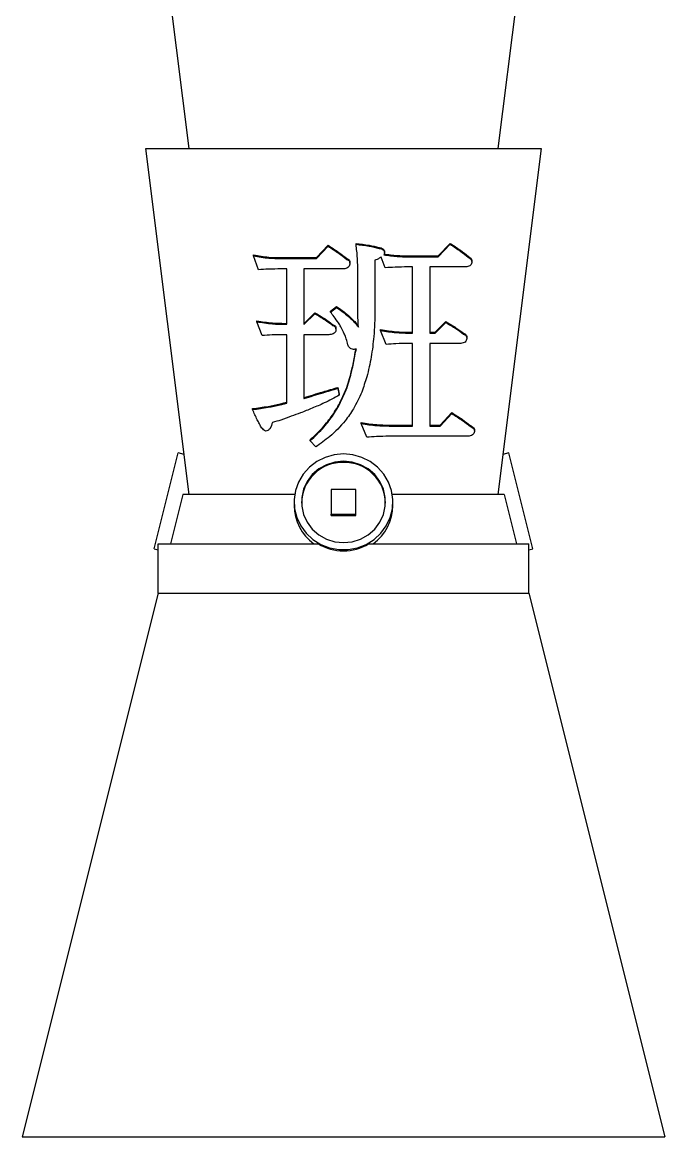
# Model space of a CAD drawing. Header units: millimetres. Extents: x 68 to 201, y 10 to 192.
# Drawn here: x 68.17 to 94.17, y 10.11 to 55.22 of the extents above; entities that cross this region are included whole.
import ezdxf

# ---------------------------------------------------------------- set-up
doc = ezdxf.new("R2010")
doc.units = ezdxf.units.MM

msp = doc.modelspace()

# ---------------------------------------------------------------- linework, layer by layer
at = {"color": 7, "linetype": 'Continuous', "lineweight": 25}
for p, q in [((74.92, 50.107), (73.17, 64.107)), ((89.17, 64.107), (87.42, 50.107)), ((74.92, 36.107), (73.17, 50.107)), ((73.17, 50.107), (89.17, 50.107)), ((89.17, 50.107), (87.42, 36.107)), ((80.071, 45.694), (80.545, 46.192)), ((80.071, 45.657), (80.545, 46.154)), ((80.545, 46.154), (80.545, 46.192)), ((81.679, 46.235), (81.679, 46.272)), ((82.608, 46.07), (82.608, 46.107)), ((85.008, 45.765), (85.484, 46.272)), ((85.008, 45.728), (85.484, 46.235)), ((85.484, 46.235), (85.484, 46.272)), ((77.528, 45.764), (77.528, 45.802)), ((77.73, 45.202), (77.528, 45.764)), ((78.642, 45.694), (80.071, 45.694)), ((78.642, 45.657), (78.642, 45.694)), ((78.642, 45.657), (80.071, 45.657)), ((80.071, 45.657), (80.071, 45.694)), ((81.307, 45.625), (81.307, 45.662)), ((82.44, 45.59), (82.44, 43.556)), ((82.859, 45.282), (82.688, 45.712)), ((82.832, 45.9), (82.832, 45.937)), ((83.77, 45.765), (85.008, 45.765)), ((83.77, 45.728), (83.77, 45.765)), ((83.77, 45.728), (85.008, 45.728)), ((85.008, 45.728), (85.008, 45.765)), ((86.22, 45.711), (86.22, 45.748)), ((86.366, 45.537), (86.366, 45.574)), ((78.879, 45.238), (78.642, 45.238)), ((78.879, 42.995), (78.879, 45.238)), ((81.122, 45.238), (79.567, 45.238)), ((79.567, 45.238), (79.567, 42.995)), ((81.428, 45.474), (81.428, 45.511)), ((83.969, 45.317), (83.77, 45.317)), ((83.969, 42.64), (83.969, 45.317)), ((86.06, 45.317), (84.658, 45.317)), ((84.658, 45.317), (84.658, 42.64)), ((81.751, 43.556), (81.751, 44.95)), ((79.58, 43.032), (80.014, 43.458)), ((79.58, 42.995), (80.014, 43.421)), ((80.014, 43.421), (80.014, 43.458)), ((80.641, 43.531), (80.885, 43.715)), ((80.641, 43.493), (80.885, 43.678)), ((80.641, 43.493), (80.641, 43.531)), ((80.885, 43.678), (80.885, 43.715)), ((77.662, 43.101), (77.662, 43.138)), ((77.873, 42.539), (77.662, 43.101)), ((78.795, 43.032), (78.879, 43.032)), ((78.795, 42.995), (78.795, 43.032)), ((78.795, 42.995), (78.879, 42.995)), ((79.567, 43.032), (79.58, 43.032)), ((79.567, 42.995), (79.58, 42.995)), ((79.58, 42.995), (79.58, 43.032)), ((80.726, 42.953), (80.726, 42.991)), ((81.423, 43.262), (81.423, 43.299)), ((81.712, 42.96), (81.712, 42.997)), ((84.875, 42.677), (85.31, 43.103)), ((84.875, 42.64), (85.31, 43.066)), ((85.31, 43.066), (85.31, 43.103)), ((78.879, 42.574), (78.795, 42.574)), ((78.879, 39.805), (78.879, 42.574)), ((80.575, 42.574), (79.567, 42.574)), ((79.567, 42.574), (79.567, 39.988)), ((80.865, 42.811), (80.865, 42.849)), ((82.672, 42.746), (82.672, 42.783)), ((82.895, 42.184), (82.672, 42.746)), ((83.805, 42.677), (83.969, 42.677)), ((83.805, 42.64), (83.805, 42.677)), ((83.805, 42.64), (83.969, 42.64)), ((84.658, 42.677), (84.875, 42.677)), ((84.658, 42.64), (84.875, 42.64)), ((84.875, 42.64), (84.875, 42.677)), ((86.029, 42.6), (86.029, 42.637)), ((86.161, 42.456), (86.161, 42.493)), ((83.969, 42.219), (83.805, 42.219)), ((83.969, 38.876), (83.969, 42.219)), ((85.871, 42.219), (84.658, 42.219)), ((84.658, 42.219), (84.658, 38.876)), ((81.625, 41.705), (81.625, 41.742)), ((80.947, 40.439), (80.999, 40.161)), ((80.947, 40.402), (80.947, 40.439)), ((80.947, 40.402), (80.999, 40.124)), ((80.999, 40.124), (80.999, 40.161)), ((81.3, 40.4), (81.3, 40.437)), ((78.603, 39.732), (78.603, 39.77)), ((79.567, 40.025), (79.573, 40.027)), ((79.567, 39.988), (79.573, 39.99)), ((79.573, 39.99), (79.573, 40.027)), ((77.492, 39.543), (77.492, 39.581)), ((80.769, 39.34), (80.769, 39.377)), ((85.079, 38.913), (85.553, 39.418)), ((85.079, 38.876), (85.553, 39.381)), ((85.553, 39.381), (85.553, 39.418)), ((81.885, 38.982), (81.885, 39.019)), ((82.109, 38.421), (81.885, 38.982)), ((83.017, 38.913), (83.969, 38.913)), ((83.017, 38.876), (83.017, 38.913)), ((83.017, 38.876), (83.969, 38.876)), ((84.658, 38.913), (85.079, 38.913)), ((84.658, 38.876), (85.079, 38.876)), ((85.079, 38.876), (85.079, 38.913)), ((86.315, 38.86), (86.315, 38.897)), ((86.157, 38.465), (83.017, 38.465)), ((86.473, 38.693), (86.473, 38.73)), ((79.819, 38.273), (79.819, 38.31)), ((80.047, 38.029), (79.819, 38.273)), ((73.502, 33.91), (74.473, 37.79)), ((74.717, 37.729), (74.473, 37.79)), ((87.868, 37.79), (87.623, 37.729)), ((88.838, 33.91), (87.868, 37.79)), ((74.67, 36.107), (74.17, 34.107)), ((79.195, 36.107), (74.67, 36.107)), ((80.67, 36.308), (80.67, 35.303)), ((81.67, 36.308), (80.67, 36.308)), ((81.67, 35.303), (81.67, 36.308)), ((87.67, 36.107), (83.146, 36.107)), ((87.67, 36.107), (88.17, 34.107)), ((79.17, 35.805), (79.17, 35.66)), ((83.17, 35.66), (83.17, 35.805)), ((80.67, 35.254), (80.67, 35.303)), ((80.67, 35.303), (81.67, 35.303)), ((80.67, 35.254), (81.67, 35.254)), ((81.67, 35.254), (81.67, 35.303)), ((73.502, 33.91), (73.67, 33.868)), ((73.67, 34.107), (80.152, 34.107)), ((73.67, 32.107), (73.67, 34.107)), ((82.188, 34.107), (88.67, 34.107)), ((88.67, 32.107), (88.67, 34.107)), ((88.67, 33.868), (88.838, 33.91)), ((73.67, 32.107), (68.17, 10.107)), ((73.67, 32.107), (88.67, 32.107)), ((88.67, 32.107), (94.17, 10.107)), ((68.17, 10.107), (94.17, 10.107))]:
    msp.add_line(p, q, dxfattribs=at)
at = {"color": 7, "linetype": 'Continuous', "lineweight": 25, "flags": 128}
for points in [[(81.17, 37.746), (80.792, 37.711), (80.427, 37.607), (80.089, 37.438), (79.79, 37.21), (79.541, 36.931), (79.351, 36.611), (79.227, 36.263), (79.172, 35.898), (79.191, 35.529), (79.28, 35.171), (79.438, 34.835), (79.659, 34.535), (79.934, 34.28), (80.254, 34.081), (80.607, 33.944), (80.98, 33.874), (81.36, 33.874), (81.734, 33.944), (82.087, 34.081), (82.407, 34.28), (82.682, 34.535), (82.902, 34.835), (83.06, 35.171), (83.15, 35.529), (83.168, 35.898), (83.114, 36.263), (82.989, 36.611), (82.799, 36.931), (82.55, 37.21), (82.251, 37.438), (81.914, 37.607), (81.549, 37.711), (81.17, 37.746)], [(81.17, 37.455), (80.817, 37.419), (80.479, 37.312), (80.171, 37.14), (79.907, 36.909), (79.698, 36.63), (79.553, 36.315), (79.48, 35.978), (79.48, 35.633), (79.553, 35.296), (79.698, 34.981), (79.907, 34.702), (80.171, 34.471), (80.479, 34.299), (80.817, 34.192), (81.17, 34.156), (81.524, 34.192), (81.862, 34.299), (82.169, 34.471), (82.434, 34.702), (82.642, 34.981), (82.787, 35.296), (82.861, 35.633), (82.861, 35.978), (82.787, 36.315), (82.642, 36.63), (82.434, 36.909), (82.169, 37.14), (81.862, 37.312), (81.524, 37.419), (81.17, 37.455)]]:
    msp.add_lwpolyline(points, dxfattribs=at)
at = {"color": 7, "linetype": 'Continuous', "lineweight": 25}
for centre, radius, start, end in [((81.143, 35.733), 1.673, 89.0843, 179.1792), ((81.197, 35.733), 1.673, 0.8208, 90.9157), ((81.094, 35.669), 1.923, 180.2698, 234.2812), ((81.252, 35.666), 1.918, 305.6314, 359.8177)]:
    msp.add_arc(centre, radius, start, end, dxfattribs=at)
msp.add_ellipse((81.17, 35.882), major_axis=(0, -2.062), ratio=0.970143, start_param=5.749283, end_param=6.817088, dxfattribs=at)
for points, knots in [([(80.545, 46.192), (80.692, 46.099), (80.954, 45.934), (81.199, 45.745), (81.307, 45.662)], [0, 0, 0, 0, 0.560013, 1, 1, 1, 1]), ([(80.545, 46.154), (80.692, 46.062), (80.954, 45.897), (81.199, 45.708), (81.307, 45.625)], [0, 0, 0, 0, 0.560013, 1, 1, 1, 1]), ([(81.679, 46.272), (81.854, 46.25), (82.167, 46.212), (82.474, 46.139), (82.608, 46.107)], [0, 0, 0, 0, 0.56003, 1, 1, 1, 1]), ([(81.751, 44.95), (81.75, 45.19), (81.749, 45.62), (81.701, 46.047), (81.679, 46.235)], [0, 0, 0, 0, 0.560052, 1, 1, 1, 1]), ([(81.679, 46.235), (81.854, 46.213), (82.167, 46.175), (82.474, 46.102), (82.608, 46.07)], [0, 0, 0, 0, 0.56003, 1, 1, 1, 1]), ([(82.608, 46.107), (82.664, 46.094), (82.742, 46.076), (82.823, 46.005), (82.829, 45.96), (82.832, 45.937)], [0, 0, 0, 0, 0.558631, 0.780292, 1, 1, 1, 1]), ([(82.608, 46.07), (82.664, 46.057), (82.742, 46.039), (82.823, 45.968), (82.829, 45.922), (82.832, 45.9)], [0, 0, 0, 0, 0.558631, 0.780292, 1, 1, 1, 1]), ([(85.484, 46.272), (85.627, 46.181), (85.88, 46.018), (86.116, 45.83), (86.22, 45.748)], [0, 0, 0, 0, 0.559991, 1, 1, 1, 1]), ([(85.484, 46.235), (85.627, 46.143), (85.88, 45.98), (86.116, 45.793), (86.22, 45.711)], [0, 0, 0, 0, 0.559991, 1, 1, 1, 1]), ([(77.528, 45.802), (77.735, 45.766), (78.104, 45.703), (78.478, 45.697), (78.642, 45.694)], [0, 0, 0, 0, 0.559911, 1, 1, 1, 1]), ([(77.528, 45.764), (77.735, 45.729), (78.104, 45.666), (78.478, 45.66), (78.642, 45.657)], [0, 0, 0, 0, 0.559911, 1, 1, 1, 1]), ([(81.307, 45.662), (81.341, 45.644), (81.389, 45.617), (81.423, 45.556), (81.426, 45.526), (81.428, 45.511)], [0, 0, 0, 0, 0.558947, 0.779494, 1, 1, 1, 1]), ([(81.307, 45.625), (81.341, 45.606), (81.389, 45.58), (81.423, 45.519), (81.426, 45.489), (81.428, 45.474)], [0, 0, 0, 0, 0.558947, 0.779494, 1, 1, 1, 1]), ([(82.634, 45.681), (82.599, 45.661), (82.538, 45.624), (82.469, 45.6), (82.44, 45.59)], [0, 0, 0, 0, 0.560221, 1, 1, 1, 1]), ([(82.688, 45.712), (82.678, 45.706), (82.66, 45.695), (82.642, 45.686), (82.634, 45.681)], [0, 0, 0, 0, 0.559486, 1, 1, 1, 1]), ([(82.832, 45.9), (82.83, 45.882), (82.827, 45.849), (82.81, 45.822), (82.802, 45.81)], [0, 0, 0, 0, 0.561934, 1, 1, 1, 1]), ([(82.802, 45.847), (82.982, 45.82), (83.303, 45.772), (83.627, 45.768), (83.77, 45.765)], [0, 0, 0, 0, 0.559968, 1, 1, 1, 1]), ([(82.802, 45.81), (82.982, 45.783), (83.303, 45.735), (83.627, 45.73), (83.77, 45.728)], [0, 0, 0, 0, 0.559968, 1, 1, 1, 1]), ([(86.22, 45.748), (86.257, 45.723), (86.307, 45.688), (86.357, 45.625), (86.363, 45.591), (86.366, 45.574)], [0, 0, 0, 0, 0.559402, 0.78051, 1, 1, 1, 1]), ([(86.22, 45.711), (86.257, 45.686), (86.307, 45.651), (86.357, 45.588), (86.363, 45.554), (86.366, 45.537)], [0, 0, 0, 0, 0.559402, 0.78051, 1, 1, 1, 1]), ([(78.642, 45.238), (78.472, 45.235), (78.167, 45.231), (77.863, 45.211), (77.73, 45.202)], [0, 0, 0, 0, 0.560007, 1, 1, 1, 1]), ([(81.428, 45.474), (81.426, 45.446), (81.423, 45.392), (81.382, 45.317), (81.282, 45.247), (81.188, 45.242), (81.122, 45.238)], [0, 0, 0, 0, 0.187586, 0.374116, 0.560821, 1, 1, 1, 1]), ([(83.77, 45.317), (83.599, 45.315), (83.296, 45.312), (82.993, 45.291), (82.859, 45.282)], [0, 0, 0, 0, 0.560015, 1, 1, 1, 1]), ([(86.366, 45.537), (86.364, 45.51), (86.361, 45.457), (86.316, 45.386), (86.215, 45.324), (86.124, 45.32), (86.06, 45.317)], [0, 0, 0, 0, 0.187399, 0.373581, 0.560413, 1, 1, 1, 1]), ([(80.014, 43.458), (80.153, 43.379), (80.4, 43.239), (80.626, 43.066), (80.726, 42.991)], [0, 0, 0, 0, 0.560076, 1, 1, 1, 1]), ([(80.014, 43.421), (80.153, 43.342), (80.4, 43.201), (80.626, 43.029), (80.726, 42.953)], [0, 0, 0, 0, 0.560076, 1, 1, 1, 1]), ([(80.968, 43.049), (80.909, 43.133), (80.805, 43.285), (80.691, 43.43), (80.641, 43.493)], [0, 0, 0, 0, 0.55996, 1, 1, 1, 1]), ([(80.885, 43.715), (80.992, 43.645), (81.182, 43.52), (81.349, 43.366), (81.423, 43.299)], [0, 0, 0, 0, 0.5601221, 1, 1, 1, 1]), ([(80.885, 43.678), (80.992, 43.608), (81.182, 43.483), (81.349, 43.329), (81.423, 43.262)], [0, 0, 0, 0, 0.560122, 1, 1, 1, 1]), ([(81.772, 42.885), (81.765, 43.011), (81.752, 43.234), (81.751, 43.458), (81.751, 43.556)], [0, 0, 0, 0, 0.560017, 1, 1, 1, 1]), ([(82.44, 43.556), (82.434, 43.204), (82.423, 42.574), (82.333, 41.951), (82.294, 41.676)], [0, 0, 0, 0, 0.559998, 1, 1, 1, 1]), ([(77.662, 43.138), (77.872, 43.103), (78.247, 43.041), (78.628, 43.035), (78.795, 43.032)], [0, 0, 0, 0, 0.559907, 1, 1, 1, 1]), ([(77.662, 43.101), (77.872, 43.066), (78.247, 43.003), (78.628, 42.998), (78.795, 42.995)], [0, 0, 0, 0, 0.559907, 1, 1, 1, 1]), ([(80.726, 42.991), (80.762, 42.974), (80.812, 42.951), (80.86, 42.895), (80.863, 42.864), (80.865, 42.849)], [0, 0, 0, 0, 0.558659, 0.780017, 1, 1, 1, 1]), ([(80.726, 42.953), (80.762, 42.937), (80.812, 42.913), (80.86, 42.858), (80.863, 42.827), (80.865, 42.811)], [0, 0, 0, 0, 0.558659, 0.780017, 1, 1, 1, 1]), ([(81.168, 42.683), (81.134, 42.753), (81.075, 42.879), (81.001, 42.997), (80.968, 43.049)], [0, 0, 0, 0, 0.559905, 1, 1, 1, 1]), ([(81.423, 43.299), (81.482, 43.247), (81.587, 43.155), (81.674, 43.045), (81.712, 42.997)], [0, 0, 0, 0, 0.560061, 1, 1, 1, 1]), ([(81.423, 43.262), (81.482, 43.21), (81.587, 43.118), (81.674, 43.008), (81.712, 42.96)], [0, 0, 0, 0, 0.560061, 1, 1, 1, 1]), ([(81.712, 42.997), (81.723, 42.983), (81.743, 42.959), (81.763, 42.934), (81.772, 42.923)], [0, 0, 0, 0, 0.560109, 1, 1, 1, 1]), ([(81.712, 42.96), (81.723, 42.946), (81.743, 42.922), (81.763, 42.897), (81.772, 42.885)], [0, 0, 0, 0, 0.560109, 1, 1, 1, 1]), ([(85.31, 43.103), (85.45, 43.024), (85.699, 42.883), (85.928, 42.712), (86.029, 42.637)], [0, 0, 0, 0, 0.560045, 1, 1, 1, 1]), ([(85.31, 43.066), (85.45, 42.987), (85.699, 42.846), (85.928, 42.675), (86.029, 42.6)], [0, 0, 0, 0, 0.560045, 1, 1, 1, 1]), ([(78.795, 42.574), (78.623, 42.572), (78.315, 42.567), (78.008, 42.548), (77.873, 42.539)], [0, 0, 0, 0, 0.560016, 1, 1, 1, 1]), ([(80.865, 42.811), (80.864, 42.785), (80.861, 42.732), (80.825, 42.657), (80.731, 42.584), (80.639, 42.578), (80.575, 42.574)], [0, 0, 0, 0, 0.187382, 0.374397, 0.5613, 1, 1, 1, 1]), ([(81.313, 42.286), (81.294, 42.363), (81.259, 42.5), (81.195, 42.627), (81.168, 42.683)], [0, 0, 0, 0, 0.559683, 1, 1, 1, 1]), ([(82.672, 42.783), (82.882, 42.748), (83.257, 42.686), (83.637, 42.68), (83.805, 42.677)], [0, 0, 0, 0, 0.559907, 1, 1, 1, 1]), ([(82.672, 42.746), (82.882, 42.711), (83.257, 42.648), (83.637, 42.642), (83.805, 42.64)], [0, 0, 0, 0, 0.559907, 1, 1, 1, 1]), ([(86.161, 42.456), (86.16, 42.43), (86.157, 42.376), (86.121, 42.302), (86.027, 42.229), (85.935, 42.223), (85.871, 42.219)], [0, 0, 0, 0, 0.187382, 0.374397, 0.5613, 1, 1, 1, 1]), ([(86.029, 42.637), (86.063, 42.619), (86.112, 42.595), (86.155, 42.539), (86.159, 42.509), (86.161, 42.493)], [0, 0, 0, 0, 0.558796, 0.779885, 1, 1, 1, 1]), ([(86.029, 42.6), (86.063, 42.582), (86.112, 42.558), (86.155, 42.502), (86.159, 42.471), (86.161, 42.456)], [0, 0, 0, 0, 0.558796, 0.779885, 1, 1, 1, 1]), ([(81.425, 42.041), (81.407, 42.059), (81.37, 42.096), (81.338, 42.183), (81.323, 42.247), (81.313, 42.286)], [0, 0, 0, 0, 0.278356, 0.55982, 1, 1, 1, 1]), ([(81.577, 41.979), (81.545, 41.983), (81.488, 41.989), (81.445, 42.025), (81.425, 42.041)], [0, 0, 0, 0, 0.5578949, 1, 1, 1, 1]), ([(81.7, 41.995), (81.677, 41.99), (81.637, 41.981), (81.595, 41.98), (81.577, 41.979)], [0, 0, 0, 0, 0.558424, 1, 1, 1, 1]), ([(81.625, 41.705), (81.634, 41.76), (81.65, 41.859), (81.685, 41.953), (81.7, 41.995)], [0, 0, 0, 0, 0.559755, 1, 1, 1, 1]), ([(81.625, 41.742), (81.634, 41.797), (81.647, 41.883), (81.677, 41.964), (81.687, 41.992)], [0, 0, 0, 0, 0.650026, 1, 1, 1, 1]), ([(83.805, 42.219), (83.635, 42.216), (83.331, 42.212), (83.028, 42.193), (82.895, 42.184)], [0, 0, 0, 0, 0.560016, 1, 1, 1, 1]), ([(81.3, 40.437), (81.375, 40.677), (81.51, 41.105), (81.59, 41.547), (81.625, 41.742)], [0, 0, 0, 0, 0.5598385, 1, 1, 1, 1]), ([(81.3, 40.4), (81.375, 40.64), (81.51, 41.068), (81.59, 41.51), (81.625, 41.705)], [0, 0, 0, 0, 0.5598385, 1, 1, 1, 1]), ([(82.294, 41.676), (82.24, 41.405), (82.143, 40.921), (81.978, 40.455), (81.906, 40.249)], [0, 0, 0, 0, 0.560008, 1, 1, 1, 1]), ([(79.573, 40.027), (79.829, 40.105), (80.286, 40.246), (80.745, 40.38), (80.947, 40.439)], [0, 0, 0, 0, 0.5599969, 1, 1, 1, 1]), ([(79.573, 39.99), (79.829, 40.068), (80.286, 40.209), (80.745, 40.343), (80.947, 40.402)], [0, 0, 0, 0, 0.559997, 1, 1, 1, 1]), ([(80.769, 39.377), (80.881, 39.568), (81.082, 39.91), (81.233, 40.276), (81.3, 40.437)], [0, 0, 0, 0, 0.559999, 1, 1, 1, 1]), ([(80.769, 39.34), (80.881, 39.531), (81.082, 39.873), (81.233, 40.239), (81.3, 40.4)], [0, 0, 0, 0, 0.559999, 1, 1, 1, 1]), ([(81.906, 40.249), (81.802, 40.02), (81.615, 39.611), (81.354, 39.245), (81.239, 39.084)], [0, 0, 0, 0, 0.559839, 1, 1, 1, 1]), ([(77.492, 39.581), (77.701, 39.609), (78.073, 39.66), (78.441, 39.736), (78.603, 39.77)], [0, 0, 0, 0, 0.5600042, 1, 1, 1, 1]), ([(77.492, 39.543), (77.701, 39.572), (78.073, 39.623), (78.441, 39.699), (78.603, 39.732)], [0, 0, 0, 0, 0.5600042, 1, 1, 1, 1]), ([(78.603, 39.77), (78.655, 39.783), (78.747, 39.807), (78.838, 39.831), (78.879, 39.842)], [0, 0, 0, 0, 0.56, 1, 1, 1, 1]), ([(78.603, 39.732), (78.655, 39.746), (78.747, 39.77), (78.838, 39.794), (78.879, 39.805)], [0, 0, 0, 0, 0.56, 1, 1, 1, 1]), ([(80.999, 40.124), (80.798, 40.015), (80.44, 39.822), (80.064, 39.666), (79.898, 39.597)], [0, 0, 0, 0, 0.5600278, 1, 1, 1, 1]), ([(78.008, 38.668), (77.958, 38.708), (77.857, 38.788), (77.769, 38.961), (77.639, 39.207), (77.552, 39.405), (77.492, 39.543)], [0, 0, 0, 0, 0.1830333, 0.3705625, 0.5580303, 1, 1, 1, 1]), ([(79.056, 39.274), (78.917, 39.219), (78.669, 39.12), (78.411, 39.054), (78.297, 39.025)], [0, 0, 0, 0, 0.560002, 1, 1, 1, 1]), ([(79.898, 39.597), (79.743, 39.532), (79.465, 39.417), (79.181, 39.318), (79.056, 39.274)], [0, 0, 0, 0, 0.559982, 1, 1, 1, 1]), ([(79.819, 38.31), (80.013, 38.495), (80.36, 38.824), (80.644, 39.208), (80.769, 39.377)], [0, 0, 0, 0, 0.560067, 1, 1, 1, 1]), ([(79.819, 38.273), (80.013, 38.458), (80.36, 38.787), (80.644, 39.171), (80.769, 39.34)], [0, 0, 0, 0, 0.560067, 1, 1, 1, 1]), ([(85.553, 39.418), (85.7, 39.328), (85.962, 39.166), (86.207, 38.979), (86.315, 38.897)], [0, 0, 0, 0, 0.560041, 1, 1, 1, 1]), ([(85.553, 39.381), (85.7, 39.29), (85.962, 39.128), (86.207, 38.942), (86.315, 38.86)], [0, 0, 0, 0, 0.560041, 1, 1, 1, 1]), ([(78.297, 39.025), (78.269, 38.937), (78.231, 38.815), (78.117, 38.688), (78.044, 38.675), (78.008, 38.668)], [0, 0, 0, 0, 0.560915, 0.780925, 1, 1, 1, 1]), ([(81.239, 39.084), (81.038, 38.863), (80.678, 38.469), (80.24, 38.164), (80.047, 38.029)], [0, 0, 0, 0, 0.559625, 1, 1, 1, 1]), ([(81.885, 39.019), (82.095, 38.984), (82.47, 38.922), (82.85, 38.916), (83.017, 38.913)], [0, 0, 0, 0, 0.559907, 1, 1, 1, 1]), ([(81.885, 38.982), (82.095, 38.947), (82.47, 38.885), (82.85, 38.879), (83.017, 38.876)], [0, 0, 0, 0, 0.559907, 1, 1, 1, 1]), ([(86.315, 38.897), (86.352, 38.873), (86.404, 38.839), (86.462, 38.782), (86.469, 38.747), (86.473, 38.73)], [0, 0, 0, 0, 0.559425, 0.781423, 1, 1, 1, 1]), ([(86.315, 38.86), (86.352, 38.836), (86.404, 38.802), (86.462, 38.745), (86.469, 38.71), (86.473, 38.693)], [0, 0, 0, 0, 0.559425, 0.781423, 1, 1, 1, 1]), ([(83.017, 38.465), (82.848, 38.462), (82.544, 38.456), (82.242, 38.432), (82.109, 38.421)], [0, 0, 0, 0, 0.560037, 1, 1, 1, 1]), ([(86.473, 38.693), (86.471, 38.665), (86.466, 38.61), (86.422, 38.537), (86.317, 38.472), (86.223, 38.468), (86.157, 38.465)], [0, 0, 0, 0, 0.186873, 0.373248, 0.560268, 1, 1, 1, 1])]:
    msp.add_open_spline(points, degree=3, knots=knots, dxfattribs=at)

doc.saveas('drawing.dxf')
